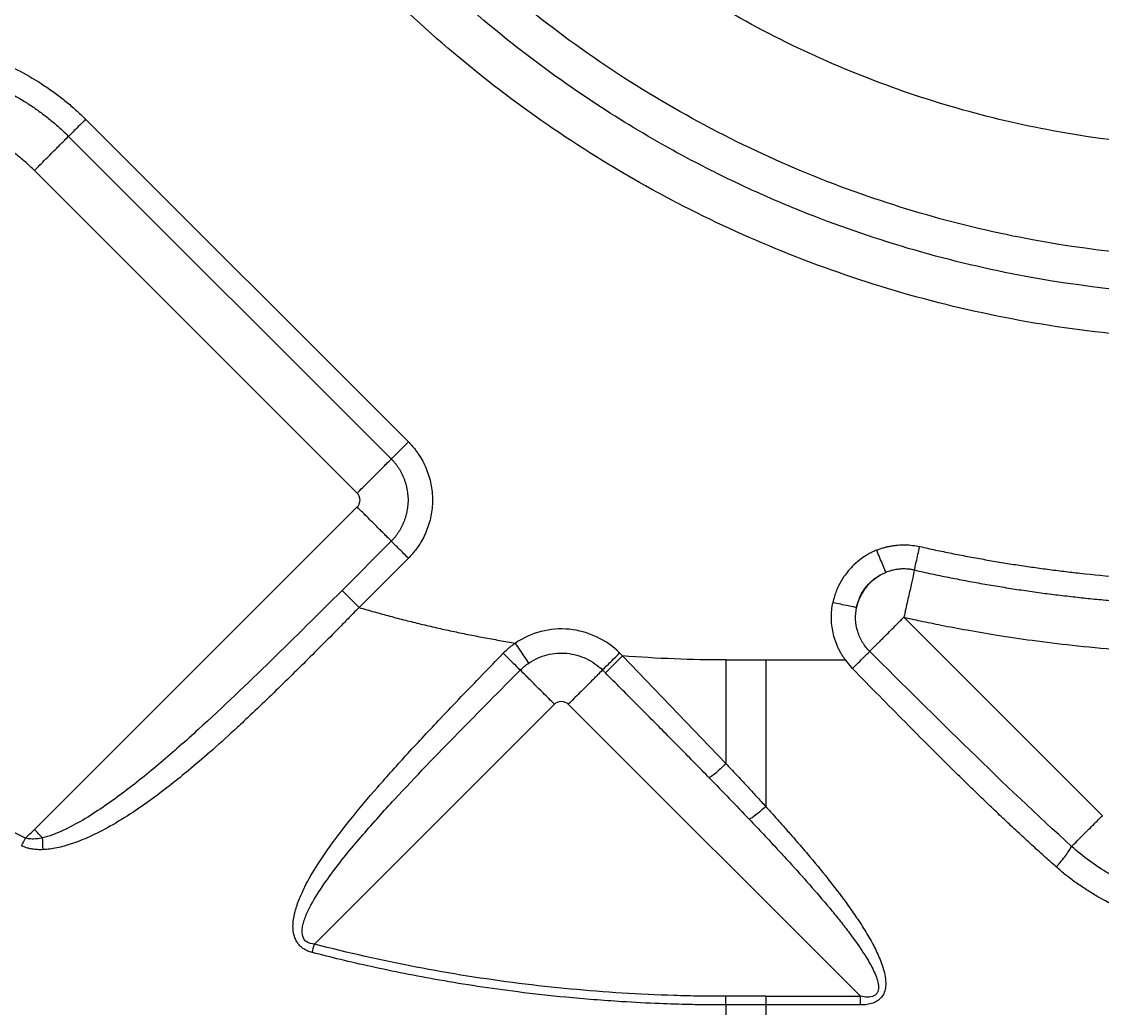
# Model space of a CAD drawing. Extents: x 0 to 84, y -21 to 126.
# Drawn here: x 31.604 to 33.81, y 25.892 to 27.907 of the extents above; entities that cross this region are included whole.
import ezdxf

# ---------------------------------------------------------------- set-up
doc = ezdxf.new("R2010")
doc.units = 0
doc.header["$MEASUREMENT"] = 0
doc.layers.add('1', color=4, linetype='Continuous')

# ---------------------------------------------------------------- blocks, each defined once
blk = doc.blocks.new('PRODIGY')
at = {"layer": '1', "color": 3, "linetype": 'Continuous', "lineweight": 25}
for p, q in [((31.7349, 27.7076), (32.3936, 27.0489)), ((32.3587, 27.0141), (31.7001, 27.6727)), ((32.289, 26.9444), (31.6303, 27.603)), ((31.6303, 26.2574), (32.289, 26.9161)), ((32.2581, 26.7457), (32.3587, 26.8464)), ((32.2929, 26.7109), (32.3936, 26.8115)), ((33.4046, 26.691), (33.8097, 26.2859)), ((32.8245, 26.618), (32.8304, 26.6121)), ((32.8304, 26.6121), (33.0416, 26.3924)), ((33.0417, 26.6038), (33.1227, 26.6038)), ((33.1227, 26.6038), (33.2852, 26.6038)), ((33.3, 26.5865), (33.2852, 26.6038)), ((32.7955, 26.5772), (32.7896, 26.5832)), ((33.2998, 26.5863), (33.3, 26.5865)), ((32.6916, 26.5135), (32.2018, 26.0236)), ((32.7199, 26.5135), (33.3163, 25.9171)), ((33.1227, 25.9171), (33.0415, 25.9171)), ((33.1227, 25.9171), (33.3163, 25.9171)), ((33.1227, 25.8994), (33.0415, 25.8994)), ((33.3163, 25.8994), (33.1227, 25.8994))]:
    blk.add_line(p, q, dxfattribs=at)
for points, knots in [([(36.572, 29.7395), (36.572, 29.7289), (36.5719, 29.7077), (36.5713, 29.6759), (36.5703, 29.6442), (36.5689, 29.6125), (36.5671, 29.5808), (36.5648, 29.5492), (36.5622, 29.5176), (36.5592, 29.486), (36.5557, 29.4545), (36.5519, 29.423), (36.5476, 29.3916), (36.543, 29.3602), (36.5379, 29.3288), (36.5325, 29.2975), (36.521, 29.2363), (36.5011, 29.1459), (36.4688, 29.0272), (36.4306, 28.9104), (36.3865, 28.795), (36.3365, 28.6814), (36.2806, 28.57), (36.2192, 28.4615), (36.1304, 28.3216), (36.0068, 28.1556), (35.841, 27.9742), (35.6599, 27.8113), (35.4669, 27.6692), (35.2628, 27.547), (35.0471, 27.4445), (34.8202, 27.3621), (34.582, 27.3016), (34.3374, 27.2645), (34.0888, 27.2521), (33.8401, 27.2645), (33.5955, 27.3016), (33.3573, 27.3621), (33.1304, 27.4445), (32.9147, 27.547), (32.7106, 27.6692), (32.5176, 27.8113), (32.3365, 27.9742), (32.1707, 28.1556), (32.0471, 28.3216), (31.9583, 28.4615), (31.8969, 28.57), (31.841, 28.6814), (31.791, 28.795), (31.7469, 28.9104), (31.7087, 29.0272), (31.6764, 29.1459), (31.6545, 29.2454), (31.6401, 29.3249), (31.6308, 29.3837), (31.623, 29.4427), (31.6166, 29.5018), (31.6116, 29.561), (31.6081, 29.6204), (31.6059, 29.6799), (31.6056, 29.7196), (31.6055, 29.7395)], [0, 0, 0, 0, 0.0040801, 0.0081559, 0.012228, 0.0162971, 0.0203638, 0.0244289, 0.028493, 0.0325568, 0.0366209, 0.040686, 0.0447528, 0.0488219, 0.052894, 0.0569698, 0.0610499, 0.0768349, 0.0925812, 0.1083275, 0.1241126, 0.1400759, 0.1560395, 0.1720296, 0.18802, 0.2197512, 0.2514827, 0.2823915, 0.3133005, 0.3435314, 0.3737624, 0.4050087, 0.4362552, 0.4681277, 0.5000005, 0.5318731, 0.5637459, 0.5949921, 0.6262386, 0.6564695, 0.6867005, 0.7176093, 0.7485184, 0.7802496, 0.8119811, 0.8279712, 0.8439616, 0.8599249, 0.8758884, 0.8916734, 0.9074197, 0.923166, 0.9389511, 0.9465976, 0.9542309, 0.9618554, 0.9694755, 0.9770956, 0.9847202, 0.9923535, 1, 1, 1, 1]), ([(36.4814, 29.7395), (36.4814, 29.7292), (36.4813, 29.7086), (36.4807, 29.6776), (36.4797, 29.6465), (36.4783, 29.6152), (36.4764, 29.5837), (36.4742, 29.5522), (36.4715, 29.5205), (36.4683, 29.4887), (36.4647, 29.4568), (36.4607, 29.4248), (36.4562, 29.3927), (36.4513, 29.3605), (36.4459, 29.3283), (36.44, 29.296), (36.4337, 29.2636), (36.4269, 29.2312), (36.4196, 29.1988), (36.4118, 29.1663), (36.4036, 29.1338), (36.3948, 29.1014), (36.3856, 29.0689), (36.3656, 29.0023), (36.3315, 28.902), (36.2897, 28.7992), (36.25, 28.7121), (36.2073, 28.6253), (36.1203, 28.4691), (35.9813, 28.2657), (35.7959, 28.0556), (35.5999, 27.879), (35.4011, 27.7339), (35.1907, 27.6111), (34.9632, 27.5076), (34.7402, 27.4333), (34.5001, 27.3785), (34.2892, 27.3518), (33.9976, 27.3418), (33.6423, 27.3744), (33.3098, 27.47), (33.109, 27.5559), (33.0098, 27.6031), (32.8986, 27.6618), (32.747, 27.7552), (32.573, 27.8833), (32.3861, 28.0514), (32.2052, 28.255), (32.0448, 28.4853), (31.9326, 28.6947), (31.861, 28.8631), (31.8079, 29.0106), (31.761, 29.1746), (31.7309, 29.3253), (31.7128, 29.452), (31.7035, 29.5417), (31.6983, 29.6297), (31.6963, 29.6911), (31.6961, 29.7255), (31.6961, 29.7395)], [0, 0, 0, 0, 0.0041052, 0.008232, 0.0123802, 0.0165498, 0.0207404, 0.024952, 0.0291842, 0.0334368, 0.0377096, 0.0420024, 0.046315, 0.0506469, 0.0549981, 0.0593681, 0.0637568, 0.0681637, 0.0725887, 0.0770314, 0.0814913, 0.0859683, 0.090462, 0.094972, 0.1137341, 0.1327398, 0.1392289, 0.1519671, 0.1713757, 0.21057, 0.2500566, 0.282981, 0.3157395, 0.3481605, 0.3800599, 0.4153948, 0.4417949, 0.4783311, 0.5000407, 0.5582489, 0.619945, 0.6372088, 0.6454293, 0.6638083, 0.687403, 0.7164593, 0.749974, 0.787589, 0.8249381, 0.861798, 0.8822334, 0.8979274, 0.9243868, 0.9502538, 0.9592139, 0.9754852, 0.986259, 0.9944058, 1, 1, 1, 1]), ([(36.4055, 29.7395), (36.4055, 29.603), (36.3933, 29.4614), (36.3403, 29.1745), (36.2993, 29.0293), (36.1864, 28.7441), (36.1144, 28.6042), (35.9413, 28.3393), (35.84, 28.2144), (35.6138, 27.9882), (35.4889, 27.887), (35.224, 27.7138), (35.0841, 27.6419), (34.7989, 27.529), (34.6537, 27.488), (34.3669, 27.4349), (34.2253, 27.4228), (33.9522, 27.4228), (33.8106, 27.4349), (33.5238, 27.488), (33.3786, 27.529), (33.0934, 27.6419), (32.9535, 27.7138), (32.6886, 27.887), (32.5637, 27.9882), (32.3375, 28.2144), (32.2362, 28.3393), (32.0631, 28.6042), (31.9911, 28.7441), (31.8782, 29.0293), (31.8372, 29.1745), (31.7842, 29.4614), (31.772, 29.603), (31.772, 29.7395)], [0, 0, 0, 0, 0.0625, 0.0625, 0.125, 0.125, 0.1875, 0.1875, 0.25, 0.25, 0.3125, 0.3125, 0.375, 0.375, 0.4375, 0.4375, 0.5, 0.5, 0.5625, 0.5625, 0.625, 0.625, 0.6875, 0.6875, 0.75, 0.75, 0.8125, 0.8125, 0.875, 0.875, 0.9375, 0.9375, 1, 1, 1, 1]), ([(36.179, 29.7395), (36.179, 29.6163), (36.168, 29.4886), (36.1201, 29.2298), (36.0831, 29.0988), (35.9813, 28.8415), (35.9164, 28.7152), (35.7601, 28.4762), (35.6688, 28.3635), (35.4647, 28.1595), (35.352, 28.0681), (35.113, 27.9119), (34.9868, 27.847), (34.7295, 27.7451), (34.5985, 27.7081), (34.3397, 27.6602), (34.2119, 27.6493), (33.9656, 27.6493), (33.8378, 27.6602), (33.579, 27.7081), (33.448, 27.7451), (33.1907, 27.847), (33.0645, 27.9119), (32.8255, 28.0681), (32.7128, 28.1595), (32.5087, 28.3635), (32.4174, 28.4762), (32.2611, 28.7152), (32.1962, 28.8415), (32.0944, 29.0988), (32.0574, 29.2298), (32.0095, 29.4886), (31.9985, 29.6163), (31.9985, 29.7395)], [0, 0, 0, 0, 0.0625, 0.0625, 0.125, 0.125, 0.1875, 0.1875, 0.25, 0.25, 0.3125, 0.3125, 0.375, 0.375, 0.4375, 0.4375, 0.5, 0.5, 0.5625, 0.5625, 0.625, 0.625, 0.6875, 0.6875, 0.75, 0.75, 0.8125, 0.8125, 0.875, 0.875, 0.9375, 0.9375, 1, 1, 1, 1]), ([(33.0413, 24.6352), (33.0273, 24.6357), (32.9994, 24.6366), (32.9577, 24.6384), (32.9163, 24.6405), (32.875, 24.6431), (32.8341, 24.646), (32.7934, 24.6492), (32.7529, 24.6528), (32.7127, 24.6568), (32.6728, 24.6611), (32.6331, 24.6657), (32.5937, 24.6706), (32.5545, 24.6759), (32.5156, 24.6814), (32.477, 24.6873), (32.4387, 24.6935), (32.4006, 24.6999), (32.3629, 24.7067), (32.3254, 24.7137), (32.2881, 24.721), (32.1953, 24.7401), (32.049, 24.7743), (31.8525, 24.83), (31.663, 24.8932), (31.4108, 24.9898), (31.104, 25.1324), (30.7466, 25.3407), (30.4119, 25.5803), (30.0966, 25.8546), (29.8095, 26.157), (29.5501, 26.4892), (29.3242, 26.8448), (29.1651, 27.1593), (29.0569, 27.4189), (28.9851, 27.6176), (28.923, 27.8202), (28.882, 27.9817), (28.8561, 28.1), (28.8413, 28.1741), (28.8277, 28.2486), (28.8153, 28.3236), (28.8043, 28.399), (28.7945, 28.4749), (28.7861, 28.5511), (28.7789, 28.6277), (28.7732, 28.7047), (28.7687, 28.782), (28.7668, 28.8337), (28.7659, 28.8596)], [0, 0, 0, 0, 0.00639, 0.012745, 0.019066, 0.025351, 0.031602, 0.037818, 0.043999, 0.050145, 0.056256, 0.062333, 0.068374, 0.07438, 0.080352, 0.086288, 0.09219, 0.098056, 0.103888, 0.109685, 0.115446, 0.121173, 0.152879, 0.183862, 0.214122, 0.24366, 0.306598, 0.36753, 0.430958, 0.49275, 0.556366, 0.619139, 0.682793, 0.74624, 0.777881, 0.809622, 0.841472, 0.873434, 0.884757, 0.896115, 0.90751, 0.918941, 0.930408, 0.941913, 0.953455, 0.965035, 0.976652, 0.988307, 1, 1, 1, 1]), ([(30.9578, 27.7076), (30.9614, 27.7111), (30.9685, 27.7181), (30.9795, 27.7282), (30.9907, 27.738), (31.0023, 27.7475), (31.0141, 27.7567), (31.0261, 27.7656), (31.048, 27.7808), (31.0805, 27.8008), (31.1279, 27.8242), (31.1801, 27.8439), (31.2482, 27.8614), (31.3173, 27.8691), (31.3857, 27.8678), (31.4416, 27.8611), (31.4967, 27.8486), (31.5503, 27.8302), (31.6017, 27.8063), (31.6421, 27.7824), (31.6727, 27.7611), (31.6945, 27.7443), (31.7154, 27.7265), (31.7284, 27.7139), (31.7349, 27.7076)], [0, 0, 0, 0, 0.017341, 0.034665, 0.051985, 0.069313, 0.086663, 0.104047, 0.121478, 0.179141, 0.236743, 0.304922, 0.372836, 0.480686, 0.54577, 0.610337, 0.67596, 0.741895, 0.807114, 0.872629, 0.904913, 0.936849, 0.968517, 1, 1, 1, 1]), ([(30.9927, 27.6727), (30.996, 27.676), (31.0026, 27.6825), (31.0128, 27.6919), (31.0232, 27.7009), (31.0337, 27.7096), (31.0444, 27.7179), (31.0552, 27.7259), (31.0662, 27.7335), (31.0772, 27.7407), (31.0883, 27.7476), (31.0995, 27.7541), (31.1107, 27.7603), (31.122, 27.7662), (31.1335, 27.7718), (31.1503, 27.7794), (31.1831, 27.7926), (31.2327, 27.8075), (31.2862, 27.8164), (31.3377, 27.8199), (31.3878, 27.8186), (31.4363, 27.8118), (31.4942, 27.7983), (31.5403, 27.7814), (31.5816, 27.7607), (31.6034, 27.7483), (31.6245, 27.735), (31.6448, 27.7207), (31.6642, 27.7055), (31.6827, 27.6896), (31.6943, 27.6783), (31.7001, 27.6727)], [0, 0, 0, 0, 0.017777, 0.035429, 0.05295, 0.070335, 0.087579, 0.104677, 0.121626, 0.138421, 0.155059, 0.171537, 0.18785, 0.204007, 0.220236, 0.23663, 0.2744, 0.355233, 0.434068, 0.480754, 0.552371, 0.624938, 0.667358, 0.779414, 0.811539, 0.843523, 0.875326, 0.90691, 0.93824, 0.96928, 1, 1, 1, 1]), ([(31.6303, 27.603), (31.6276, 27.6058), (31.622, 27.6113), (31.6133, 27.6192), (31.6044, 27.6269), (31.5952, 27.6343), (31.5857, 27.6415), (31.576, 27.6484), (31.5582, 27.6605), (31.5313, 27.6762), (31.495, 27.6928), (31.4576, 27.7056), (31.4084, 27.7172), (31.3463, 27.7229), (31.2843, 27.7172), (31.2351, 27.7056), (31.1978, 27.6928), (31.1614, 27.6761), (31.1319, 27.6589), (31.1093, 27.6433), (31.0928, 27.6307), (31.0771, 27.6173), (31.0673, 27.6078), (31.0624, 27.603)], [0, 0, 0, 0, 0.018616, 0.037254, 0.055932, 0.074666, 0.093472, 0.112367, 0.131367, 0.195947, 0.260082, 0.321569, 0.383574, 0.500041, 0.616523, 0.678364, 0.739999, 0.804227, 0.868702, 0.901908, 0.934801, 0.967468, 1, 1, 1, 1]), ([(31.7349, 27.7076), (31.731, 27.7037), (31.7268, 27.6995), (31.7189, 27.6915), (31.715, 27.6877), (31.7085, 27.6812), (31.7058, 27.6785), (31.7019, 27.6746), (31.7007, 27.6733), (31.7001, 27.6727)], [0, 0, 0, 0, 0.25, 0.25, 0.5, 0.5, 0.75, 0.75, 1, 1, 1, 1]), ([(31.6303, 27.603), (31.6377, 27.6104), (31.6456, 27.6183), (31.6611, 27.6338), (31.6687, 27.6414), (31.682, 27.6547), (31.6877, 27.6604), (31.696, 27.6687), (31.6987, 27.6714), (31.7001, 27.6727)], [0, 0, 0, 0, 0.25, 0.25, 0.5, 0.5, 0.75, 0.75, 1, 1, 1, 1]), ([(31.612, 26.2401), (31.4078, 26.339), (31.2133, 26.4605), (30.8551, 26.7453), (30.6914, 26.9087), (30.5486, 27.0893)], [0, 0, 0, 0, 0.5, 0.5, 1, 1, 1, 1]), ([(32.3936, 27.0489), (32.3853, 27.0407), (32.3771, 27.0324), (32.3644, 27.0198), (32.3601, 27.0154), (32.3587, 27.0141)], [0, 0, 0, 0, 0.5, 0.5, 1, 1, 1, 1]), ([(32.3936, 27.0489), (32.3955, 27.047), (32.3993, 27.043), (32.4046, 27.0368), (32.4097, 27.0303), (32.416, 27.0212), (32.4231, 27.0094), (32.4301, 26.9945), (32.4357, 26.979), (32.4411, 26.9577), (32.4439, 26.9302), (32.4411, 26.9027), (32.4357, 26.8814), (32.4301, 26.8659), (32.4231, 26.851), (32.4156, 26.8384), (32.4081, 26.828), (32.4012, 26.8194), (32.3961, 26.8141), (32.3936, 26.8115)], [0, 0, 0, 0, 0.031198, 0.062422, 0.093752, 0.125266, 0.187622, 0.250173, 0.31267, 0.375042, 0.499989, 0.624937, 0.687308, 0.749825, 0.812368, 0.874743, 0.916727, 0.958417, 1, 1, 1, 1]), ([(32.289, 26.9444), (32.2964, 26.9517), (32.3043, 26.9596), (32.3198, 26.9751), (32.3274, 26.9827), (32.3407, 26.996), (32.3463, 27.0017), (32.3547, 27.0101), (32.3574, 27.0128), (32.3587, 27.0141)], [0, 0, 0, 0, 0.25, 0.25, 0.5, 0.5, 0.75, 0.75, 1, 1, 1, 1]), ([(32.3587, 26.8464), (32.3602, 26.8479), (32.3632, 26.851), (32.3673, 26.8559), (32.3712, 26.861), (32.3748, 26.8664), (32.3781, 26.8719), (32.3811, 26.8776), (32.3838, 26.8834), (32.3861, 26.8894), (32.3882, 26.8955), (32.3899, 26.9017), (32.3913, 26.9079), (32.3924, 26.9142), (32.3931, 26.9206), (32.3935, 26.927), (32.3935, 26.9334), (32.3931, 26.9398), (32.3924, 26.9462), (32.3913, 26.9525), (32.3899, 26.9588), (32.3882, 26.965), (32.3861, 26.9711), (32.3838, 26.977), (32.3811, 26.9829), (32.3781, 26.9885), (32.3748, 26.9941), (32.3712, 26.9994), (32.3673, 27.0045), (32.3632, 27.0094), (32.3602, 27.0125), (32.3587, 27.0141)], [0, 0, 0, 0, 0.034528, 0.069038, 0.103543, 0.13805, 0.172561, 0.207075, 0.241588, 0.276096, 0.310594, 0.345076, 0.379539, 0.413979, 0.448398, 0.482802, 0.517198, 0.551602, 0.586021, 0.620462, 0.654924, 0.689406, 0.723904, 0.758412, 0.792925, 0.827439, 0.86195, 0.896457, 0.930962, 0.965472, 1, 1, 1, 1]), ([(32.289, 26.9161), (32.2896, 26.9167), (32.2908, 26.918), (32.2922, 26.9202), (32.2936, 26.9229), (32.2946, 26.9263), (32.295, 26.9302), (32.2946, 26.9341), (32.2935, 26.9379), (32.2916, 26.9414), (32.2899, 26.9434), (32.289, 26.9444)], [0, 0, 0, 0, 0.083056, 0.165924, 0.250053, 0.375207, 0.499866, 0.624355, 0.749835, 0.875133, 1, 1, 1, 1]), ([(32.3587, 26.8464), (32.3574, 26.8477), (32.3547, 26.8504), (32.3463, 26.8588), (32.3407, 26.8644), (32.3274, 26.8777), (32.3198, 26.8853), (32.3043, 26.9008), (32.2964, 26.9087), (32.289, 26.9161)], [0, 0, 0, 0, 0.25, 0.25, 0.5, 0.5, 0.75, 0.75, 1, 1, 1, 1]), ([(32.3936, 26.8115), (32.3896, 26.8154), (32.3855, 26.8196), (32.3775, 26.8276), (32.3737, 26.8314), (32.3672, 26.8379), (32.3645, 26.8406), (32.3606, 26.8445), (32.3593, 26.8458), (32.3587, 26.8464)], [0, 0, 0, 0, 0.25, 0.25, 0.5, 0.5, 0.75, 0.75, 1, 1, 1, 1]), ([(33.3492, 26.8281), (33.3477, 26.8275), (33.3437, 26.8258), (33.3368, 26.8225), (33.3277, 26.8174), (33.3158, 26.8094), (33.3031, 26.7987), (33.2915, 26.7863), (33.2807, 26.7721), (33.2727, 26.7584), (33.2667, 26.7447), (33.2627, 26.7333), (33.2607, 26.725), (33.2597, 26.7206)], [0, 0, 0, 0, 0.034936, 0.088152, 0.159686, 0.249568, 0.382294, 0.500034, 0.599206, 0.750359, 0.824446, 0.907687, 1, 1, 1, 1]), ([(33.3492, 26.8281), (33.3515, 26.829), (33.3562, 26.8308), (33.3632, 26.833), (33.3704, 26.8349), (33.3777, 26.8365), (33.3851, 26.8376), (33.395, 26.8387), (33.4075, 26.8391), (33.4224, 26.8381), (33.4321, 26.8362), (33.437, 26.8353)], [0, 0, 0, 0, 0.083175, 0.166133, 0.24909, 0.332258, 0.415851, 0.500079, 0.667839, 0.833911, 1, 1, 1, 1]), ([(33.3677, 26.7824), (33.367, 26.7842), (33.3647, 26.7899), (33.358, 26.8065), (33.3536, 26.8173), (33.3492, 26.8281)], [0, 0, 0, 0, 0.5, 0.5, 1, 1, 1, 1]), ([(33.4262, 26.7872), (33.4264, 26.7881), (33.4268, 26.79), (33.4281, 26.7957), (33.429, 26.7997), (33.431, 26.8088), (33.4322, 26.8141), (33.4346, 26.8248), (33.4358, 26.8302), (33.437, 26.8353)], [0, 0, 0, 0, 0.25, 0.25, 0.5, 0.5, 0.75, 0.75, 1, 1, 1, 1]), ([(33.437, 26.8353), (33.4478, 26.8329), (33.4693, 26.8282), (33.5017, 26.8215), (33.5342, 26.8151), (33.5668, 26.8092), (33.5995, 26.8035), (33.6322, 26.7983), (33.665, 26.7934), (33.6979, 26.7889), (33.7309, 26.7847), (33.8078, 26.7759), (33.9291, 26.7661), (34.095, 26.7618), (34.2609, 26.7668), (34.3932, 26.7781), (34.4919, 26.7904), (34.5576, 26.8), (34.623, 26.8112), (34.6881, 26.8237), (34.7312, 26.8333), (34.7527, 26.8381)], [0, 0, 0, 0, 0.024953, 0.049909, 0.074871, 0.099841, 0.124823, 0.14982, 0.174835, 0.199871, 0.224932, 0.250021, 0.374948, 0.500008, 0.625065, 0.749992, 0.800138, 0.850187, 0.900163, 0.950093, 1, 1, 1, 1]), ([(33.3677, 26.7824), (33.36, 26.7792), (33.3526, 26.7749), (33.3392, 26.7647), (33.3331, 26.7588), (33.3228, 26.746), (33.3185, 26.739), (33.3119, 26.7249), (33.3096, 26.7178), (33.308, 26.7108)], [0, 0, 0, 0, 0.25, 0.25, 0.5, 0.5, 0.75, 0.75, 1, 1, 1, 1]), ([(33.308, 26.7108), (33.3111, 26.7266), (33.3183, 26.7418), (33.3391, 26.7667), (33.3526, 26.7765), (33.3677, 26.7824)], [0, 0, 0, 0, 0.5, 0.5, 1, 1, 1, 1]), ([(33.4262, 26.7872), (33.4249, 26.7875), (33.4223, 26.788), (33.4172, 26.7888), (33.4112, 26.7895), (33.4035, 26.7897), (33.3959, 26.7893), (33.3873, 26.7882), (33.3779, 26.7862), (33.3713, 26.7838), (33.3677, 26.7824)], [0, 0, 0, 0, 0.066026, 0.13179, 0.262306, 0.371553, 0.518092, 0.646126, 0.806481, 1, 1, 1, 1]), ([(33.4262, 26.7872), (33.4258, 26.7853), (33.4249, 26.7814), (33.4223, 26.7701), (33.4207, 26.7627), (33.4168, 26.7453), (33.4145, 26.7353), (33.4097, 26.7138), (33.4072, 26.7024), (33.4046, 26.691)], [0, 0, 0, 0, 0.25, 0.25, 0.5, 0.5, 0.75, 0.75, 1, 1, 1, 1]), ([(33.4262, 26.7872), (33.4377, 26.7847), (33.4608, 26.7796), (33.4956, 26.7724), (33.5305, 26.7657), (33.5654, 26.7593), (33.6004, 26.7534), (33.6354, 26.7479), (33.6706, 26.7427), (33.7057, 26.738), (33.741, 26.7338), (33.7762, 26.7299), (33.8116, 26.7264), (33.8469, 26.7234), (33.8823, 26.7208), (33.9177, 26.7185), (33.9532, 26.7167), (33.9887, 26.7154), (34.0241, 26.7144), (34.0596, 26.7138), (34.0978, 26.7137), (34.1477, 26.7142), (34.2184, 26.7162), (34.3161, 26.7216), (34.4212, 26.7314), (34.5202, 26.7443), (34.5998, 26.7569), (34.6661, 26.7692), (34.7193, 26.78), (34.7503, 26.787), (34.7637, 26.79)], [0, 0, 0, 0, 0.026318, 0.052635, 0.078952, 0.105269, 0.131586, 0.157903, 0.18422, 0.210537, 0.236853, 0.26317, 0.289486, 0.315802, 0.342118, 0.368434, 0.39475, 0.421066, 0.447382, 0.473698, 0.500014, 0.532269, 0.584688, 0.65727, 0.750014, 0.819485, 0.879219, 0.929216, 0.969477, 1, 1, 1, 1]), ([(32.2581, 26.7457), (32.2108, 26.6984), (32.1627, 26.6507), (32.0649, 26.5553), (32.0154, 26.5078), (31.9396, 26.4388), (31.9141, 26.4162), (31.8625, 26.3725), (31.8364, 26.3514), (31.7834, 26.3117), (31.7565, 26.2931), (31.7156, 26.269), (31.7019, 26.2616), (31.6744, 26.249), (31.6606, 26.2437), (31.6472, 26.2406)], [0, 0, 0, 0, 0.25, 0.25, 0.5, 0.5, 0.625, 0.625, 0.75, 0.75, 0.875, 0.875, 0.9375, 0.9375, 1, 1, 1, 1]), ([(32.2929, 26.7109), (32.2847, 26.7192), (32.2764, 26.7274), (32.2638, 26.74), (32.2595, 26.7444), (32.2581, 26.7457)], [0, 0, 0, 0, 0.5, 0.5, 1, 1, 1, 1]), ([(32.2929, 26.7109), (32.2909, 26.7088), (32.2849, 26.7028), (32.273, 26.6905), (32.2509, 26.6681), (32.2083, 26.6251), (32.1467, 26.5637), (32.0879, 26.5068), (32.037, 26.4591), (31.9965, 26.4223), (31.953, 26.3848), (31.9117, 26.351), (31.8724, 26.321), (31.8293, 26.2909), (31.787, 26.2648), (31.7512, 26.2463), (31.7252, 26.2351), (31.7081, 26.2288), (31.6919, 26.2237), (31.6765, 26.22), (31.6621, 26.2175), (31.6527, 26.2168), (31.6482, 26.2165)], [0, 0, 0, 0, 0.010332, 0.030655, 0.061415, 0.123241, 0.248001, 0.373974, 0.418251, 0.500736, 0.572494, 0.627725, 0.695597, 0.754193, 0.821222, 0.879006, 0.903134, 0.925604, 0.946462, 0.965765, 0.983581, 1, 1, 1, 1]), ([(32.2929, 26.7109), (32.3034, 26.7079), (32.3242, 26.7018), (32.3557, 26.6932), (32.3873, 26.6849), (32.419, 26.6771), (32.4508, 26.6696), (32.4827, 26.6625), (32.5148, 26.6559), (32.547, 26.6496), (32.5793, 26.6437), (32.6009, 26.6401), (32.6118, 26.6383)], [0, 0, 0, 0, 0.099626, 0.199293, 0.299015, 0.398811, 0.498695, 0.598683, 0.698792, 0.799037, 0.899435, 1, 1, 1, 1]), ([(33.2852, 26.6038), (33.2837, 26.6059), (33.2808, 26.61), (33.2768, 26.6165), (33.2731, 26.6232), (33.2687, 26.6324), (33.264, 26.6444), (33.2599, 26.6595), (33.2573, 26.6748), (33.2565, 26.6903), (33.2571, 26.7056), (33.2589, 26.7156), (33.2597, 26.7206)], [0, 0, 0, 0, 0.061911, 0.12366, 0.185411, 0.247328, 0.373677, 0.500041, 0.62639, 0.752754, 0.876373, 1, 1, 1, 1]), ([(33.308, 26.7108), (33.3071, 26.7109), (33.3052, 26.7113), (33.2994, 26.7125), (33.2955, 26.7133), (33.2863, 26.7152), (33.281, 26.7163), (33.2703, 26.7185), (33.2648, 26.7196), (33.2597, 26.7206)], [0, 0, 0, 0, 0.25, 0.25, 0.5, 0.5, 0.75, 0.75, 1, 1, 1, 1]), ([(33.3349, 26.6213), (33.3296, 26.6266), (33.3247, 26.6328), (33.3163, 26.6464), (33.3129, 26.6539), (33.308, 26.6697), (33.3065, 26.678), (33.3057, 26.6946), (33.3064, 26.7029), (33.308, 26.7108)], [0, 0, 0, 0, 0.25, 0.25, 0.5, 0.5, 0.75, 0.75, 1, 1, 1, 1]), ([(33.3349, 26.6213), (33.3352, 26.6216), (33.3357, 26.6222), (33.337, 26.6234), (33.3385, 26.625), (33.3408, 26.6272), (33.3439, 26.6304), (33.3482, 26.6346), (33.3533, 26.6396), (33.3631, 26.6496), (33.3767, 26.6631), (33.3908, 26.6772), (33.3978, 26.6843), (33.4017, 26.6882), (33.4037, 26.6901), (33.4046, 26.691)], [0, 0, 0, 0, 0.045179, 0.092133, 0.141094, 0.192239, 0.265569, 0.344641, 0.422783, 0.500687, 0.757675, 0.881588, 0.941573, 0.971583, 1, 1, 1, 1]), ([(33.4046, 26.691), (33.4157, 26.6886), (33.4411, 26.683), (33.484, 26.6742), (33.5363, 26.6643), (33.5982, 26.6538), (33.6697, 26.6432), (33.7832, 26.6293), (33.9262, 26.6181), (34.0953, 26.6142), (34.2644, 26.6188), (34.4124, 26.6311), (34.5345, 26.6468), (34.6167, 26.6599), (34.6852, 26.6725), (34.74, 26.6837), (34.772, 26.6908), (34.7857, 26.6939)], [0, 0, 0, 0, 0.024577, 0.055992, 0.094244, 0.139334, 0.19126, 0.250022, 0.385618, 0.500009, 0.614371, 0.749992, 0.819657, 0.879492, 0.929494, 0.969664, 1, 1, 1, 1]), ([(32.8245, 26.618), (32.7971, 26.6454), (32.7602, 26.6626), (32.7025, 26.6683), (32.683, 26.6667), (32.6456, 26.6571), (32.6278, 26.6491), (32.6118, 26.6383)], [0, 0, 0, 0, 0.5, 0.5, 0.75, 0.75, 1, 1, 1, 1]), ([(32.587, 26.6174), (32.5889, 26.6193), (32.5927, 26.6231), (32.5988, 26.6285), (32.6051, 26.6336), (32.6096, 26.6368), (32.6118, 26.6383)], [0, 0, 0, 0, 0.250064, 0.499663, 0.749431, 1, 1, 1, 1]), ([(32.6393, 26.5974), (32.6382, 26.5991), (32.6348, 26.6042), (32.6248, 26.619), (32.6183, 26.6286), (32.6118, 26.6383)], [0, 0, 0, 0, 0.5, 0.5, 1, 1, 1, 1]), ([(33.3, 26.5865), (33.3037, 26.5902), (33.3077, 26.5941), (33.3154, 26.6019), (33.3192, 26.6057), (33.3259, 26.6123), (33.3287, 26.6151), (33.3329, 26.6193), (33.3342, 26.6207), (33.3349, 26.6213)], [0, 0, 0, 0, 0.25, 0.25, 0.5, 0.5, 0.75, 0.75, 1, 1, 1, 1]), ([(33.7469, 26.2232), (33.6765, 26.287), (33.6076, 26.3529), (33.4706, 26.4863), (33.4026, 26.5537), (33.3349, 26.6213)], [0, 0, 0, 0, 0.5, 0.5, 1, 1, 1, 1]), ([(32.1973, 26.0065), (32.1957, 26.007), (32.1927, 26.0078), (32.1882, 26.0095), (32.1841, 26.0115), (32.1802, 26.0137), (32.1756, 26.0169), (32.1705, 26.0218), (32.1656, 26.0287), (32.1612, 26.038), (32.1582, 26.0499), (32.1577, 26.0683), (32.161, 26.0862), (32.1664, 26.1036), (32.1727, 26.1204), (32.1853, 26.1484), (32.2087, 26.1876), (32.2405, 26.2335), (32.2812, 26.2861), (32.3317, 26.3459), (32.3932, 26.4142), (32.4508, 26.4757), (32.5015, 26.529), (32.5441, 26.5732), (32.5727, 26.6026), (32.587, 26.6174)], [0, 0, 0, 0, 0.006146, 0.012062, 0.017785, 0.023355, 0.028818, 0.039191, 0.049946, 0.061448, 0.079366, 0.097674, 0.134136, 0.15118, 0.169842, 0.204563, 0.272195, 0.347207, 0.420438, 0.52773, 0.645748, 0.768962, 0.84583, 0.92284, 1, 1, 1, 1]), ([(32.587, 26.6174), (32.5952, 26.6092), (32.6034, 26.6011), (32.6161, 26.5887), (32.6205, 26.5845), (32.6219, 26.5832)], [0, 0, 0, 0, 0.5, 0.5, 1, 1, 1, 1]), ([(32.6393, 26.5974), (32.6506, 26.605), (32.6634, 26.6108), (32.6899, 26.6176), (32.7035, 26.6187), (32.7305, 26.616), (32.7439, 26.6123), (32.7687, 26.6006), (32.7801, 26.5927), (32.7896, 26.5832)], [0, 0, 0, 0, 0.25, 0.25, 0.5, 0.5, 0.75, 0.75, 1, 1, 1, 1]), ([(32.7896, 26.5832), (32.791, 26.5845), (32.7953, 26.5889), (32.808, 26.6015), (32.8162, 26.6097), (32.8245, 26.618)], [0, 0, 0, 0, 0.5, 0.5, 1, 1, 1, 1]), ([(32.8304, 26.6121), (32.8221, 26.6038), (32.8139, 26.5956), (32.8013, 26.583), (32.7969, 26.5786), (32.7955, 26.5772)], [0, 0, 0, 0, 0.5, 0.5, 1, 1, 1, 1]), ([(32.2018, 26.0236), (32.1961, 26.0239), (32.1907, 26.0252), (32.184, 26.0296), (32.1821, 26.0315), (32.179, 26.0362), (32.1779, 26.0391), (32.1759, 26.0486), (32.1766, 26.0561), (32.1803, 26.0714), (32.1831, 26.079), (32.1932, 26.1016), (32.2017, 26.1161), (32.2197, 26.1442), (32.2293, 26.1577), (32.259, 26.1974), (32.2799, 26.2227), (32.3222, 26.2717), (32.3437, 26.2956), (32.4084, 26.3657), (32.4518, 26.4106), (32.5377, 26.4984), (32.5801, 26.5413), (32.6219, 26.5832)], [0, 0, 0, 0, 0.03125, 0.03125, 0.046875, 0.046875, 0.0625, 0.0625, 0.09375, 0.09375, 0.125, 0.125, 0.1875, 0.1875, 0.25, 0.25, 0.375, 0.375, 0.5, 0.5, 0.75, 0.75, 1, 1, 1, 1]), ([(32.6916, 26.5135), (32.6843, 26.5208), (32.6764, 26.5287), (32.6609, 26.5442), (32.6533, 26.5518), (32.64, 26.5651), (32.6343, 26.5708), (32.626, 26.5791), (32.6233, 26.5818), (32.6219, 26.5832)], [0, 0, 0, 0, 0.25, 0.25, 0.5, 0.5, 0.75, 0.75, 1, 1, 1, 1]), ([(32.7896, 26.5832), (32.7883, 26.5819), (32.7856, 26.5792), (32.7772, 26.5708), (32.7716, 26.5651), (32.7583, 26.5518), (32.7507, 26.5442), (32.7352, 26.5287), (32.7273, 26.5208), (32.7199, 26.5135)], [0, 0, 0, 0, 0.25, 0.25, 0.5, 0.5, 0.75, 0.75, 1, 1, 1, 1]), ([(33.0074, 26.3632), (32.9978, 26.373), (32.9785, 26.3928), (32.9492, 26.4226), (32.9194, 26.4528), (32.8891, 26.4834), (32.8583, 26.5143), (32.8271, 26.5457), (32.8061, 26.5667), (32.7955, 26.5772)], [0, 0, 0, 0, 0.136943, 0.275842, 0.416708, 0.559548, 0.704372, 0.851187, 1, 1, 1, 1]), ([(33.7156, 26.1812), (33.7072, 26.1886), (33.6904, 26.2036), (33.6651, 26.2266), (33.6394, 26.2503), (33.6132, 26.2748), (33.5866, 26.3), (33.5596, 26.3259), (33.5322, 26.3525), (33.4979, 26.3861), (33.456, 26.4277), (33.4061, 26.478), (33.3537, 26.5311), (33.3181, 26.5676), (33.2998, 26.5863)], [0, 0, 0, 0, 0.057877, 0.117105, 0.177675, 0.239579, 0.302806, 0.367344, 0.433182, 0.500305, 0.615662, 0.737481, 0.865639, 1, 1, 1, 1]), ([(33.0417, 26.392), (33.0342, 26.3849), (33.0267, 26.3781), (33.0145, 26.3678), (33.0098, 26.3644), (33.0074, 26.3632)], [0, 0, 0, 0, 0.5, 0.5, 1, 1, 1, 1]), ([(33.0416, 26.3924), (33.0489, 26.3846), (33.0631, 26.3694), (33.0839, 26.3471), (33.1037, 26.3255), (33.1165, 26.3115), (33.1227, 26.3046)], [0, 0, 0, 0, 0.266131, 0.521509, 0.766132, 1, 1, 1, 1]), ([(33.1227, 26.3046), (33.1157, 26.2982), (33.1087, 26.2922), (33.0968, 26.283), (33.0921, 26.2798), (33.0892, 26.2785)], [0, 0, 0, 0, 0.5, 0.5, 1, 1, 1, 1]), ([(33.1227, 26.3046), (33.1294, 26.2972), (33.1422, 26.283), (33.1607, 26.2623), (33.1776, 26.2431), (33.193, 26.2253), (33.2172, 26.197), (33.2488, 26.1585), (33.2815, 26.1157), (33.3056, 26.0819), (33.3235, 26.0547), (33.3393, 26.0279), (33.3513, 26.0038), (33.3591, 25.9847), (33.3642, 25.9688), (33.3674, 25.9532), (33.3679, 25.9381), (33.3653, 25.9253), (33.3595, 25.9149), (33.3511, 25.9074), (33.3408, 25.9026), (33.3292, 25.8999), (33.3208, 25.8996), (33.3163, 25.8994)], [0, 0, 0, 0, 0.056434, 0.109024, 0.157751, 0.202597, 0.243547, 0.370835, 0.487893, 0.553164, 0.610684, 0.676549, 0.734658, 0.768276, 0.798233, 0.833522, 0.863101, 0.888119, 0.910604, 0.932643, 0.952696, 0.974847, 1, 1, 1, 1]), ([(33.0892, 26.2785), (33.0988, 26.2683), (33.1182, 26.2479), (33.1469, 26.2172), (33.1801, 26.1811), (33.2173, 26.1395), (33.2511, 26.0999), (33.2772, 26.0677), (33.2917, 26.0489), (33.3039, 26.0324), (33.3116, 26.0216), (33.3212, 26.0072), (33.332, 25.9903), (33.3447, 25.9671), (33.3525, 25.9466), (33.353, 25.9329), (33.3518, 25.9267), (33.3487, 25.9214), (33.3418, 25.9164), (33.3301, 25.9148), (33.3211, 25.9163), (33.3163, 25.9171)], [0, 0, 0, 0, 0.08619, 0.172299, 0.25833, 0.387126, 0.515547, 0.579543, 0.64331, 0.662349, 0.706715, 0.725614, 0.769717, 0.831737, 0.891261, 0.905198, 0.918418, 0.931122, 0.943606, 0.97067, 1, 1, 1, 1]), ([(33.7469, 26.2232), (33.75, 26.2262), (33.7539, 26.2301), (33.7631, 26.2393), (33.7684, 26.2446), (33.7798, 26.256), (33.7859, 26.2621), (33.798, 26.2742), (33.804, 26.2802), (33.8097, 26.2859)], [0, 0, 0, 0, 0.25, 0.25, 0.5, 0.5, 0.75, 0.75, 1, 1, 1, 1]), ([(31.612, 26.2401), (31.6151, 26.243), (31.6214, 26.2486), (31.6274, 26.2545), (31.6303, 26.2574)], [0, 0, 0, 0, 0.5, 1, 1, 1, 1]), ([(31.6482, 26.2165), (31.6463, 26.2164), (31.6424, 26.2163), (31.6367, 26.2165), (31.6311, 26.217), (31.6249, 26.2178), (31.6181, 26.2192), (31.6109, 26.2213), (31.6065, 26.2233), (31.6043, 26.2243)], [0, 0, 0, 0, 0.131724, 0.259326, 0.383112, 0.503418, 0.677079, 0.842068, 1, 1, 1, 1]), ([(31.6472, 26.2406), (31.6451, 26.2402), (31.641, 26.2393), (31.6349, 26.2385), (31.6289, 26.2381), (31.623, 26.2382), (31.6174, 26.2388), (31.6137, 26.2397), (31.612, 26.2401)], [0, 0, 0, 0, 0.178127, 0.352163, 0.521896, 0.686174, 0.845571, 1, 1, 1, 1]), ([(33.7156, 26.1812), (33.7224, 26.1888), (33.7293, 26.1971), (33.7405, 26.2121), (33.7448, 26.2187), (33.7469, 26.2232)], [0, 0, 0, 0, 0.5, 0.5, 1, 1, 1, 1]), ([(34.4404, 26.2232), (34.4172, 26.2023), (34.3918, 26.1837), (34.3379, 26.1517), (34.3093, 26.1383), (34.2204, 26.1062), (34.157, 26.0954), (34.0304, 26.0954), (33.967, 26.1061), (33.8781, 26.1383), (33.8495, 26.1517), (33.7956, 26.1837), (33.7702, 26.2023), (33.7469, 26.2232)], [0, 0, 0, 0, 0.125, 0.125, 0.25, 0.25, 0.5, 0.5, 0.75, 0.75, 0.875, 0.875, 1, 1, 1, 1]), ([(34.4718, 26.1812), (34.4682, 26.178), (34.4608, 26.1716), (34.4494, 26.1624), (34.4378, 26.1535), (34.4258, 26.145), (34.4136, 26.1367), (34.401, 26.1287), (34.3778, 26.1149), (34.3429, 26.0969), (34.2953, 26.0778), (34.246, 26.063), (34.1792, 26.0491), (34.0937, 26.0423), (34.0082, 26.0491), (33.9414, 26.063), (33.8921, 26.0778), (33.8445, 26.0969), (33.8062, 26.1166), (33.7769, 26.1345), (33.7555, 26.1491), (33.735, 26.1645), (33.722, 26.1757), (33.7156, 26.1812)], [0, 0, 0, 0, 0.017871, 0.035773, 0.05372, 0.071724, 0.089801, 0.107964, 0.126226, 0.188642, 0.251561, 0.313484, 0.376047, 0.500004, 0.623965, 0.686524, 0.74845, 0.811329, 0.873795, 0.90569, 0.937306, 0.968718, 1, 1, 1, 1]), ([(33.0415, 25.8995), (33.0319, 25.8995), (33.0073, 25.8995), (32.9622, 25.9003), (32.9008, 25.9021), (32.8166, 25.9065), (32.72, 25.9141), (32.622, 25.925), (32.5361, 25.9369), (32.4588, 25.9495), (32.3865, 25.963), (32.3191, 25.9772), (32.2565, 25.9915), (32.2165, 26.0017), (32.1973, 26.0065)], [0, 0, 0, 0, 0.033824, 0.086663, 0.158562, 0.249564, 0.3832, 0.499149, 0.596334, 0.688063, 0.774309, 0.855058, 0.930295, 1, 1, 1, 1]), ([(33.0415, 25.9171), (33.0327, 25.9171), (33.024, 25.9171), (33.0106, 25.9172), (33.0061, 25.9173), (32.9971, 25.9174), (32.9927, 25.9174), (32.9707, 25.9178), (32.9531, 25.9182), (32.9002, 25.9198), (32.865, 25.9215), (32.7594, 25.9281), (32.6891, 25.9347), (32.4787, 25.9612), (32.3392, 25.9879), (32.2018, 26.0236)], [0, 0, 0, 0, 0.03125, 0.03125, 0.046875, 0.046875, 0.0625, 0.0625, 0.125, 0.125, 0.25, 0.25, 0.5, 0.5, 1, 1, 1, 1]), ([(33.0413, 24.6352), (33.0413, 24.6654), (33.0413, 24.7177), (33.0413, 24.863), (33.0414, 24.9559), (33.0414, 25.1763), (33.0415, 25.3037), (33.0416, 25.5846), (33.0416, 25.7381), (33.0417, 25.8994)], [0, 0, 0, 0, 0.25, 0.25, 0.5, 0.5, 0.75, 0.75, 1, 1, 1, 1]), ([(33.1227, 25.8994), (33.1227, 25.8204), (33.1227, 25.7422), (33.1227, 25.5895), (33.1227, 25.5151), (33.1227, 25.3721), (33.1227, 25.3036), (33.1227, 25.1744), (33.1227, 25.1138), (33.1227, 25.002), (33.1227, 24.9508), (33.1227, 24.8588), (33.1227, 24.818), (33.1227, 24.7474), (33.1227, 24.7175), (33.1227, 24.6685), (33.1227, 24.6493), (33.1227, 24.6352)], [0, 0, 0, 0, 0.125, 0.125, 0.25, 0.25, 0.375, 0.375, 0.5, 0.5, 0.625, 0.625, 0.75, 0.75, 0.875, 0.875, 1, 1, 1, 1])]:
    blk.add_open_spline(points, degree=3, knots=knots, dxfattribs=at)
for points in [[(32.6219, 26.5832), (32.6276, 26.5888), (32.6334, 26.5935), (32.6393, 26.5974)], [(33.0417, 26.6038), (32.9712, 26.6039), (32.9007, 26.6066), (32.8304, 26.6121)], [(33.0414, 26.6038), (33.0414, 26.5332), (33.0414, 26.4625), (33.0414, 26.3923)], [(33.1227, 26.6038), (33.1227, 26.5065), (33.1227, 26.4063), (33.1227, 26.3046)], [(32.6916, 26.5135), (32.6953, 26.5172), (32.7058, 26.5215), (32.7162, 26.5172), (32.7199, 26.5135)], [(33.0074, 26.3632), (33.0348, 26.3352), (33.062, 26.307), (33.0892, 26.2785)], [(31.6472, 26.2406), (31.6414, 26.2463), (31.6358, 26.252), (31.6303, 26.2574)], [(31.6043, 26.2243), (31.6067, 26.2293), (31.6093, 26.2347), (31.612, 26.2401)], [(31.6482, 26.2165), (31.6476, 26.2242), (31.6472, 26.2326), (31.6472, 26.2406)], [(32.1973, 26.0065), (32.1987, 26.012), (32.2002, 26.0178), (32.2018, 26.0236)], [(33.0417, 25.8994), (33.0416, 25.9051), (33.0416, 25.9111), (33.0415, 25.9171)], [(33.1227, 25.9171), (33.1227, 25.9114), (33.1227, 25.9053), (33.1227, 25.8994)], [(33.3163, 25.8994), (33.3163, 25.9053), (33.3163, 25.9114), (33.3163, 25.9171)]]:
    blk.add_open_spline(points, degree=3, dxfattribs=at)

msp = doc.modelspace()

# ---------------------------------------------------------------- block references
at = {"layer": '1'}
msp.add_blockref('PRODIGY', (0, 0), dxfattribs=at)

doc.saveas('drawing.dxf')
